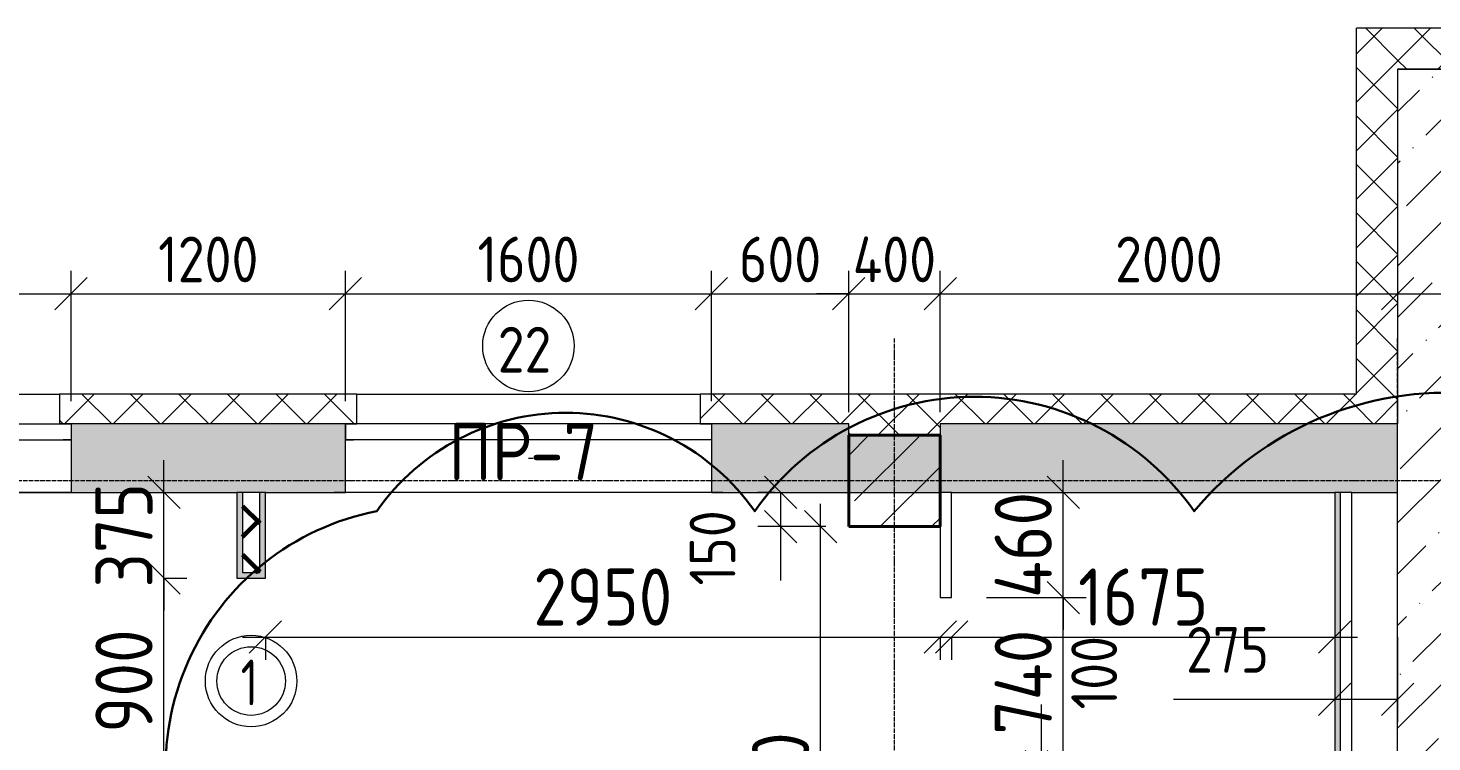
# Model space of a CAD drawing. Header units: millimetres. Extents: x -60946 to 138510, y -262288 to 24501.
# Drawn here: x 36022 to 42159, y -89685 to -86564 of the extents above; entities that cross this region are included whole.
import ezdxf

# ---------------------------------------------------------------- set-up
doc = ezdxf.new("R2010")
doc.units = ezdxf.units.MM
doc.linetypes.add('ADSK_Линия сетки', pattern=[25, 20, -2.5, 0, -2.5])
for name, color, linetype, lineweight in [('2)Тип-2', 3, 'Continuous', 60), ('_ Окна', 7, 'Continuous', 18), ('Марки', 7, 'Continuous', 20), ('Марки дверей', 7, 'Continuous', 20), ('Марки окон', 7, 'Continuous', 20), ('Несущие колонны', 7, 'Continuous', 18), ('Окна', 7, 'Continuous', 9), ('Оси', 7, 'Continuous', 9), ('Размеры', 7, 'Continuous', 9), ('Стены внутренние', 7, 'Continuous', 18), ('Стены наружные', 7, 'Continuous', 18), ('Стены штриховка', 7, 'Continuous', 9)]:
    doc.layers.add(name, color=color, linetype=linetype, lineweight=lineweight)
doc.layers.add('2)Тип-4', color=7, linetype='Continuous', lineweight=30, true_color=0x0080c0)
doc.styles.add('GOST Common_2', font='', dxfattribs={"width": 0.9, "height": 250})
doc.styles.add('GOST Common_3', font='', dxfattribs={"width": 0.9, "height": 200})
doc.styles.add('GOST Common_B', font='', dxfattribs={"width": 0.8, "height": 200})
doc.styles.get('GOST Common_2').set_extended_font_data('GOST Common')
doc.styles.get('GOST Common_3').set_extended_font_data('GOST Common')
doc.styles.get('GOST Common_B').set_extended_font_data('GOST Common', bold=True)
doc.dimstyles.new('ADSK_Основной_2_0', dxfattribs={"dimscale": 304.8, "dimtxt": 201.142999, "dimasz": 0.463911, "dimexe": 0.328084, "dimexo": 0.328084, "dimgap": 0.164042, "dimtad": 1, "dimdec": 3, "dimrnd": 0.001, "dimdsep": 46, "dimtxsty": 'GOST Common_3', "dimblk1": 'OBLIQUE', "dimblk2": 'OBLIQUE', "dimsah": 1, "dimcen": 0.09, "dimdle": 0.328084, "dimazin": 2, "dimtfac": 1, "dimtdec": 4, "dimtix": 1, "dimtmove": 0, "dimatfit": 3, "dimfxl": 1, "dimtvp": 1, "dimtolj": 1, "dimtzin": 0, "dimlwd": 20, "dimlwe": 20, "dimarcsym": 2})
doc.dimstyles.new('ADSK_Основной_2_0_1', dxfattribs={"dimscale": 304.8, "dimtxt": 201.142999, "dimasz": 0.463911, "dimexe": 0.328084, "dimexo": 0.328084, "dimgap": 0.164042, "dimtad": 1, "dimdec": 3, "dimrnd": 0.001, "dimdsep": 46, "dimtxsty": 'GOST Common_3', "dimblk1": 'OBLIQUE', "dimblk2": 'OBLIQUE', "dimsah": 1, "dimcen": 0.09, "dimdle": 0.328084, "dimazin": 2, "dimtfac": 1, "dimtdec": 4, "dimtix": 1, "dimtmove": 1, "dimatfit": 3, "dimfxl": 1, "dimtvp": 1, "dimtolj": 1, "dimtzin": 0, "dimlwd": 20, "dimlwe": 20, "dimarcsym": 2})
doc.dimstyles.new('ADSK_Основной_2_0_3', dxfattribs={"dimscale": 304.8, "dimtxt": 201.142999, "dimasz": 0.463911, "dimexe": 0.328084, "dimexo": 0.328084, "dimgap": 0.164042, "dimtad": 1, "dimdec": 3, "dimrnd": 0.001, "dimdsep": 46, "dimtxsty": 'GOST Common_2', "dimblk1": 'OBLIQUE', "dimblk2": 'OBLIQUE', "dimsah": 1, "dimcen": 0.09, "dimdle": 0.328084, "dimazin": 2, "dimtfac": 1, "dimtdec": 4, "dimtix": 1, "dimtmove": 0, "dimatfit": 3, "dimfxl": 1, "dimtvp": 1, "dimtolj": 1, "dimtzin": 0, "dimlwd": 20, "dimlwe": 20, "dimarcsym": 2})
pattern_1 = [(45, (9.36, -97949.04), (84.18955, 308.69595), [396.875, -79.375, 3.353, -76.022])]
pattern_2 = [(45, (9.36, -97949.04), (-106.066, 106.066), []), (135, (9.36, -97949.04), (-106.066, -106.066), [])]

# ---------------------------------------------------------------- blocks, each defined once
blk = doc.blocks.new('ADSK_КолоннаЖБ_Прямоугольная - 400x400 мм-1807143-Кладочный план 2-го этаж')
at = {"layer": 'Несущие колонны', "lineweight": 40}
for p, q in [((-200, 200), (200, 200)), ((-200, -200), (-200, 200)), ((200, 200), (200, -200)), ((200, -200), (-200, -200))]:
    blk.add_line(p, q, dxfattribs=at)
blk = doc.blocks.new('ОКНО L03 _2СТ_RS - ОК-5_1600х2000h-3556607-Кладочный план 2-го этаж')
at = {"layer": '_ Окна'}
for p, q in [((-838.1, -79), (761.9, -79)), ((-838.1, -149), (-838.1, -79)), ((-838.1, -79), (-803.1, -79)), ((-818.1, -79), (-38.1, -79)), ((-38.1, -79), (741.9, -79)), ((761.9, -79), (726.9, -79)), ((761.9, -149), (761.9, -79)), ((-838.1, -149), (761.9, -149)), ((-838.1, -149), (-833.1, -149)), ((-818.1, -149), (-38.1, -149)), ((-38.1, -149), (741.9, -149)), ((761.9, -149), (756.9, -149))]:
    blk.add_line(p, q, dxfattribs=at)
at = {"layer": 'Окна'}
blk.add_line((-888.1, 150), (811.9, 150), dxfattribs=at)
blk = doc.blocks.new('ОКНО L03 _2СТ_RS - ОК-5_1600х2000h-3556615-Кладочный план 2-го этаж')
at = {"layer": '_ Окна'}
for p, q in [((-838.1, 149), (761.9, 149)), ((-838.1, 149), (-838.1, 79)), ((-838.1, 149), (-833.1, 149)), ((-818.1, 149), (-38.1, 149)), ((-38.1, 149), (741.9, 149)), ((761.9, 149), (756.9, 149)), ((761.9, 149), (761.9, 79)), ((-838.1, 79), (761.9, 79)), ((-838.1, 79), (-803.1, 79)), ((-818.1, 79), (-38.1, 79)), ((-38.1, 79), (741.9, 79)), ((761.9, 79), (726.9, 79))]:
    blk.add_line(p, q, dxfattribs=at)
at = {"layer": 'Окна'}
blk.add_line((-888.1, -150), (811.9, -150), dxfattribs=at)
blk = doc.blocks.new('_Oblique')
at = {"color": 0, "linetype": 'ByBlock', "lineweight": -2}
blk.add_line((-0.5, -0.5), (0.5, 0.5), dxfattribs=at)
blk = doc.blocks.new('*D4585')
at = {"layer": 'Defpoints', "color": 0, "transparency": 16777216}
for p in [(36209.4, -87725.6), (34609.4, -88295.1), (36209.4, -88295.1)]:
    blk.add_point(p, dxfattribs=at)
at = {"layer": 'Размеры', "color": 0, "lineweight": 20, "transparency": 16777216}
for p, q in [((34609.4, -88195.1), (34609.4, -87625.6)), ((36209.4, -88195.1), (36209.4, -87625.6)), ((34509.4, -87725.6), (36309.4, -87725.6))]:
    blk.add_line(p, q, dxfattribs=at)
at = {"layer": 'Размеры', "color": 0, "lineweight": 20, "transparency": 16777216, "xscale": 141.4, "yscale": 141.4, "zscale": 141.4, "rotation": 180}
blk.add_blockref('_Oblique', (34609.4, -87725.6), dxfattribs=at)
at = {"layer": 'Размеры', "color": 0, "lineweight": 20, "transparency": 16777216, "xscale": 141.4, "yscale": 141.4, "zscale": 141.4}
blk.add_blockref('_Oblique', (36209.4, -87725.6), dxfattribs=at)
at = {"layer": 'Размеры', "color": 0, "lineweight": 9, "transparency": 16777216, "insert": (35409.4, -87575.6), "char_height": 200, "width": 560.473, "attachment_point": 5, "style": 'GOST Common_3'}
blk.add_mtext('\\A1;1600', dxfattribs=at)
blk = doc.blocks.new('*D4586')
at = {"layer": 'Defpoints', "color": 0, "transparency": 16777216}
for p in [(37409.4, -87725.6), (36209.4, -88295.1), (37409.4, -88295.1)]:
    blk.add_point(p, dxfattribs=at)
at = {"layer": 'Размеры', "color": 0, "lineweight": 20, "transparency": 16777216}
for p, q in [((36209.4, -88195.1), (36209.4, -87625.6)), ((37409.4, -88195.1), (37409.4, -87625.6)), ((36109.4, -87725.6), (37509.4, -87725.6))]:
    blk.add_line(p, q, dxfattribs=at)
at = {"layer": 'Размеры', "color": 0, "lineweight": 20, "transparency": 16777216, "xscale": 141.4, "yscale": 141.4, "zscale": 141.4, "rotation": 180}
blk.add_blockref('_Oblique', (36209.4, -87725.6), dxfattribs=at)
at = {"layer": 'Размеры', "color": 0, "lineweight": 20, "transparency": 16777216, "xscale": 141.4, "yscale": 141.4, "zscale": 141.4}
blk.add_blockref('_Oblique', (37409.4, -87725.6), dxfattribs=at)
at = {"layer": 'Размеры', "color": 0, "lineweight": 9, "transparency": 16777216, "insert": (36809.4, -87575.6), "char_height": 200, "width": 560.473, "attachment_point": 5, "style": 'GOST Common_3'}
blk.add_mtext('\\A1;1200', dxfattribs=at)
blk = doc.blocks.new('*D4587')
at = {"layer": 'Defpoints', "color": 0, "transparency": 16777216}
for p in [(39009.4, -87725.6), (37409.4, -88295.1), (39009.4, -88295.1)]:
    blk.add_point(p, dxfattribs=at)
at = {"layer": 'Размеры', "color": 0, "lineweight": 20, "transparency": 16777216}
for p, q in [((37409.4, -88195.1), (37409.4, -87625.6)), ((39009.4, -88195.1), (39009.4, -87625.6)), ((37309.4, -87725.6), (39109.4, -87725.6))]:
    blk.add_line(p, q, dxfattribs=at)
at = {"layer": 'Размеры', "color": 0, "lineweight": 20, "transparency": 16777216, "xscale": 141.4, "yscale": 141.4, "zscale": 141.4, "rotation": 180}
blk.add_blockref('_Oblique', (37409.4, -87725.6), dxfattribs=at)
at = {"layer": 'Размеры', "color": 0, "lineweight": 20, "transparency": 16777216, "xscale": 141.4, "yscale": 141.4, "zscale": 141.4}
blk.add_blockref('_Oblique', (39009.4, -87725.6), dxfattribs=at)
at = {"layer": 'Размеры', "color": 0, "lineweight": 9, "transparency": 16777216, "insert": (38209.4, -87575.6), "char_height": 200, "width": 560.473, "attachment_point": 5, "style": 'GOST Common_3'}
blk.add_mtext('\\A1;1600', dxfattribs=at)
blk = doc.blocks.new('*D4588')
at = {"layer": 'Defpoints', "color": 0, "transparency": 16777216}
for p in [(39609.4, -87725.6), (39009.4, -88295.1), (39609.4, -88344.1)]:
    blk.add_point(p, dxfattribs=at)
at = {"layer": 'Размеры', "color": 0, "lineweight": 20, "transparency": 16777216}
for p, q in [((39009.4, -88195.1), (39009.4, -87625.6)), ((39609.4, -88244.1), (39609.4, -87625.6)), ((38909.4, -87725.6), (39709.4, -87725.6))]:
    blk.add_line(p, q, dxfattribs=at)
at = {"layer": 'Размеры', "color": 0, "lineweight": 20, "transparency": 16777216, "xscale": 141.4, "yscale": 141.4, "zscale": 141.4, "rotation": 180}
blk.add_blockref('_Oblique', (39009.4, -87725.6), dxfattribs=at)
at = {"layer": 'Размеры', "color": 0, "lineweight": 20, "transparency": 16777216, "xscale": 141.4, "yscale": 141.4, "zscale": 141.4}
blk.add_blockref('_Oblique', (39609.4, -87725.6), dxfattribs=at)
at = {"layer": 'Размеры', "color": 0, "lineweight": 9, "transparency": 16777216, "insert": (39309.4, -87575.6), "char_height": 200, "width": 454.106, "attachment_point": 5, "style": 'GOST Common_3'}
blk.add_mtext('\\A1;600', dxfattribs=at)
blk = doc.blocks.new('*D4589')
at = {"layer": 'Defpoints', "color": 0, "transparency": 16777216}
for p in [(40009.4, -87725.6), (39609.4, -88344.1), (40009.4, -88344.1)]:
    blk.add_point(p, dxfattribs=at)
at = {"layer": 'Размеры', "color": 0, "lineweight": 20, "transparency": 16777216}
for p, q in [((39609.4, -88244.1), (39609.4, -87625.6)), ((40009.4, -88244.1), (40009.4, -87625.6)), ((39609.4, -87725.6), (39468, -87725.6)), ((39609.4, -87725.6), (40009.4, -87725.6)), ((40009.4, -87725.6), (40150.8, -87725.6))]:
    blk.add_line(p, q, dxfattribs=at)
at = {"layer": 'Размеры', "color": 0, "lineweight": 20, "transparency": 16777216, "xscale": 141.4, "yscale": 141.4, "zscale": 141.4}
blk.add_blockref('_Oblique', (39609.4, -87725.6), dxfattribs=at)
at = {"layer": 'Размеры', "color": 0, "lineweight": 20, "transparency": 16777216, "xscale": 141.4, "yscale": 141.4, "zscale": 141.4, "rotation": 180}
blk.add_blockref('_Oblique', (40009.4, -87725.6), dxfattribs=at)
at = {"layer": 'Размеры', "color": 0, "lineweight": 9, "transparency": 16777216, "insert": (39809.4, -87575.6), "char_height": 200, "width": 474.561, "attachment_point": 5, "style": 'GOST Common_3'}
blk.add_mtext('\\A1;400', dxfattribs=at)
blk = doc.blocks.new('*D4590')
at = {"layer": 'Defpoints', "color": 0, "transparency": 16777216}
for p in [(42009.4, -87625.6), (42009.4, -87725.6), (40009.4, -88344.1)]:
    blk.add_point(p, dxfattribs=at)
at = {"layer": 'Размеры', "color": 0, "lineweight": 20, "transparency": 16777216}
for p, q in [((40009.4, -88244.1), (40009.4, -87625.6)), ((39909.4, -87725.6), (42109.4, -87725.6)), ((42009.4, -87725.6), (42009.4, -87825.6))]:
    blk.add_line(p, q, dxfattribs=at)
at = {"layer": 'Размеры', "color": 0, "lineweight": 20, "transparency": 16777216, "xscale": 141.4, "yscale": 141.4, "zscale": 141.4, "rotation": 180}
blk.add_blockref('_Oblique', (40009.4, -87725.6), dxfattribs=at)
at = {"layer": 'Размеры', "color": 0, "lineweight": 20, "transparency": 16777216, "xscale": 141.4, "yscale": 141.4, "zscale": 141.4}
blk.add_blockref('_Oblique', (42009.4, -87725.6), dxfattribs=at)
at = {"layer": 'Размеры', "color": 0, "lineweight": 9, "transparency": 16777216, "insert": (41009.4, -87575.6), "char_height": 200, "width": 605.475, "attachment_point": 5, "style": 'GOST Common_3'}
blk.add_mtext('\\A1;2000', dxfattribs=at)
blk = doc.blocks.new('*D4591')
at = {"layer": 'Defpoints', "color": 0, "transparency": 16777216}
for p in [(42009.4, -87625.6), (45809.4, -87625.6), (45809.4, -87725.6)]:
    blk.add_point(p, dxfattribs=at)
at = {"layer": 'Размеры', "color": 0, "lineweight": 20, "transparency": 16777216}
for p, q in [((41909.4, -87725.6), (45909.4, -87725.6)), ((42009.4, -87725.6), (42009.4, -87825.6)), ((45809.4, -87725.6), (45809.4, -87825.6))]:
    blk.add_line(p, q, dxfattribs=at)
at = {"layer": 'Размеры', "color": 0, "lineweight": 20, "transparency": 16777216, "xscale": 141.4, "yscale": 141.4, "zscale": 141.4, "rotation": 180}
blk.add_blockref('_Oblique', (42009.4, -87725.6), dxfattribs=at)
at = {"layer": 'Размеры', "color": 0, "lineweight": 20, "transparency": 16777216, "xscale": 141.4, "yscale": 141.4, "zscale": 141.4}
blk.add_blockref('_Oblique', (45809.4, -87725.6), dxfattribs=at)
at = {"layer": 'Размеры', "color": 0, "lineweight": 9, "transparency": 16777216, "insert": (43909.4, -87575.6), "char_height": 200, "width": 605.475, "attachment_point": 5, "style": 'GOST Common_3'}
blk.add_mtext('\\A1;3800', dxfattribs=at)
blk = doc.blocks.new('*D4981')
at = {"layer": 'Defpoints', "color": 0, "transparency": 16777216}
for p in [(37059.4, -89126.7), (40009.4, -89126.7), (40009.4, -89226.7)]:
    blk.add_point(p, dxfattribs=at)
at = {"layer": 'Размеры', "color": 0, "lineweight": 20, "transparency": 16777216}
for p, q in [((36959.4, -89226.7), (40109.4, -89226.7)), ((37059.4, -89226.7), (37059.4, -89326.7)), ((40009.4, -89226.7), (40009.4, -89326.7))]:
    blk.add_line(p, q, dxfattribs=at)
at = {"layer": 'Размеры', "color": 0, "lineweight": 20, "transparency": 16777216, "xscale": 141.4, "yscale": 141.4, "zscale": 141.4, "rotation": 180}
blk.add_blockref('_Oblique', (37059.4, -89226.7), dxfattribs=at)
at = {"layer": 'Размеры', "color": 0, "lineweight": 20, "transparency": 16777216, "xscale": 141.4, "yscale": 141.4, "zscale": 141.4}
blk.add_blockref('_Oblique', (40009.4, -89226.7), dxfattribs=at)
at = {"layer": 'Размеры', "color": 0, "lineweight": 9, "transparency": 16777216, "insert": (38534.4, -89051.7), "char_height": 250, "width": 605.475, "attachment_point": 5, "style": 'GOST Common_2'}
blk.add_mtext('\\A1;2950', dxfattribs=at)
blk = doc.blocks.new('*D4982')
at = {"layer": 'Defpoints', "color": 0, "transparency": 16777216}
for p in [(40059.4, -89126.7), (41734.4, -89126.7), (41734.4, -89226.7)]:
    blk.add_point(p, dxfattribs=at)
at = {"layer": 'Размеры', "color": 0, "lineweight": 20, "transparency": 16777216}
for p, q in [((39959.4, -89226.7), (41834.4, -89226.7)), ((40059.4, -89226.7), (40059.4, -89326.7)), ((41734.4, -89226.7), (41734.4, -89326.7))]:
    blk.add_line(p, q, dxfattribs=at)
at = {"layer": 'Размеры', "color": 0, "lineweight": 20, "transparency": 16777216, "xscale": 141.4, "yscale": 141.4, "zscale": 141.4, "rotation": 180}
blk.add_blockref('_Oblique', (40059.4, -89226.7), dxfattribs=at)
at = {"layer": 'Размеры', "color": 0, "lineweight": 20, "transparency": 16777216, "xscale": 141.4, "yscale": 141.4, "zscale": 141.4}
blk.add_blockref('_Oblique', (41734.4, -89226.7), dxfattribs=at)
at = {"layer": 'Размеры', "color": 0, "lineweight": 9, "transparency": 16777216, "insert": (40896.9, -89051.7), "char_height": 250, "width": 560.473, "attachment_point": 5, "style": 'GOST Common_2'}
blk.add_mtext('\\A1;1675', dxfattribs=at)
blk = doc.blocks.new('*D4983')
at = {"layer": 'Defpoints', "color": 0, "transparency": 16777216}
for p in [(41734.4, -89126.7), (42009.4, -89126.7), (42009.4, -89499.4)]:
    blk.add_point(p, dxfattribs=at)
at = {"layer": 'Размеры', "color": 0, "lineweight": 20, "transparency": 16777216}
for p, q in [((41734.4, -89226.7), (41734.4, -89599.4)), ((42009.4, -89226.7), (42009.4, -89599.4)), ((41734.4, -89499.4), (41030.1, -89499.4)), ((42009.4, -89499.4), (41634.4, -89499.4))]:
    blk.add_line(p, q, dxfattribs=at)
at = {"layer": 'Размеры', "color": 0, "lineweight": 20, "transparency": 16777216, "xscale": 141.4, "yscale": 141.4, "zscale": 141.4, "rotation": 180}
blk.add_blockref('_Oblique', (41734.4, -89499.4), dxfattribs=at)
at = {"layer": 'Размеры', "color": 0, "lineweight": 20, "transparency": 16777216, "xscale": 141.4, "yscale": 141.4, "zscale": 141.4}
blk.add_blockref('_Oblique', (42009.4, -89499.4), dxfattribs=at)
at = {"layer": 'Размеры', "color": 0, "lineweight": 9, "transparency": 16777216, "insert": (41084.5, -89182.7), "char_height": 200, "width": 454.106, "attachment_point": 1, "line_spacing_factor": 1.022761, "style": 'GOST Common_3'}
blk.add_mtext('\\A1;275', dxfattribs=at)
blk = doc.blocks.new('*D4984')
at = {"layer": 'Defpoints', "color": 0, "transparency": 16777216}
for p in [(39486.8, -88744.1), (39609.4, -88744.1), (39386.8, -91144.1)]:
    blk.add_point(p, dxfattribs=at)
at = {"layer": 'Размеры', "color": 0, "lineweight": 20, "transparency": 16777216}
for p, q in [((39486.8, -91244.1), (39486.8, -88644.1)), ((39509.4, -88744.1), (39386.8, -88744.1)), ((39486.8, -91144.1), (39586.8, -91144.1))]:
    blk.add_line(p, q, dxfattribs=at)
at = {"layer": 'Размеры', "color": 0, "lineweight": 20, "transparency": 16777216, "xscale": 141.4, "yscale": 141.4, "zscale": 141.4}
for p, rotation in [((39486.8, -88744.1), 90), ((39486.8, -91144.1), 270)]:
    blk.add_blockref('_Oblique', p, dxfattribs=dict(at, rotation=rotation))
at = {"layer": 'Размеры', "color": 0, "lineweight": 9, "transparency": 16777216, "insert": (39311.8, -89944.1), "char_height": 250, "width": 625.93, "attachment_point": 5, "rotation": 90, "style": 'GOST Common_2'}
blk.add_mtext('\\A1;2400', dxfattribs=at)
blk = doc.blocks.new('*D4985')
at = {"layer": 'Defpoints', "color": 0, "transparency": 16777216}
for p in [(39311.8, -88594.1), (39386.8, -88594.1), (39609.4, -88744.1)]:
    blk.add_point(p, dxfattribs=at)
at = {"layer": 'Размеры', "color": 0, "lineweight": 20, "transparency": 16777216}
for p, q in [((39286.8, -88594.1), (39211.8, -88594.1)), ((39311.8, -88594.1), (39311.8, -88844.1)), ((39509.4, -88744.1), (39211.8, -88744.1)), ((39311.8, -88744.1), (39311.8, -88979.9))]:
    blk.add_line(p, q, dxfattribs=at)
at = {"layer": 'Размеры', "color": 0, "lineweight": 20, "transparency": 16777216, "xscale": 141.4, "yscale": 141.4, "zscale": 141.4}
for p, rotation in [((39311.8, -88594.1), 90), ((39311.8, -88744.1), 270)]:
    blk.add_blockref('_Oblique', p, dxfattribs=dict(at, rotation=rotation))
at = {"layer": 'Размеры', "color": 0, "lineweight": 9, "transparency": 16777216, "insert": (38914.1, -89001.1), "char_height": 200, "width": 409.104, "attachment_point": 1, "rotation": 90, "line_spacing_factor": 1.022761, "style": 'GOST Common_3'}
blk.add_mtext('\\A1;150', dxfattribs=at)
blk = doc.blocks.new('*D5007')
at = {"layer": 'Defpoints', "color": 0, "transparency": 16777216}
for p in [(36515.9, -88969.1), (36615.9, -88969.1), (36515.9, -89869.1)]:
    blk.add_point(p, dxfattribs=at)
at = {"layer": 'Размеры', "color": 0, "lineweight": 20, "transparency": 16777216}
for p, q in [((36615.9, -89969.1), (36615.9, -88869.1)), ((36615.9, -88969.1), (36715.9, -88969.1)), ((36615.9, -89869.1), (36715.9, -89869.1))]:
    blk.add_line(p, q, dxfattribs=at)
at = {"layer": 'Размеры', "color": 0, "lineweight": 20, "transparency": 16777216, "xscale": 141.4, "yscale": 141.4, "zscale": 141.4}
for p, rotation in [((36615.9, -88969.1), 90), ((36615.9, -89869.1), 270)]:
    blk.add_blockref('_Oblique', p, dxfattribs=dict(at, rotation=rotation))
at = {"layer": 'Размеры', "color": 0, "lineweight": 9, "transparency": 16777216, "insert": (36440.9, -89419.1), "char_height": 250, "width": 454.106, "attachment_point": 5, "rotation": 90, "style": 'GOST Common_2'}
blk.add_mtext('\\A1;900', dxfattribs=at)
blk = doc.blocks.new('*D5008')
at = {"layer": 'Defpoints', "color": 0, "transparency": 16777216}
for p in [(36515.9, -88594.1), (36615.9, -88594.1), (36515.9, -88969.1)]:
    blk.add_point(p, dxfattribs=at)
at = {"layer": 'Размеры', "color": 0, "lineweight": 20, "transparency": 16777216}
for p, q in [((36615.9, -88594.1), (36615.9, -88452.7)), ((36615.9, -88594.1), (36715.9, -88594.1)), ((36615.9, -88969.1), (36615.9, -88594.1)), ((36615.9, -88969.1), (36715.9, -88969.1)), ((36615.9, -88969.1), (36615.9, -89110.5))]:
    blk.add_line(p, q, dxfattribs=at)
at = {"layer": 'Размеры', "color": 0, "lineweight": 20, "transparency": 16777216, "xscale": 141.4, "yscale": 141.4, "zscale": 141.4}
for p, rotation in [((36615.9, -88594.1), 270), ((36615.9, -88969.1), 90)]:
    blk.add_blockref('_Oblique', p, dxfattribs=dict(at, rotation=rotation))
at = {"layer": 'Размеры', "color": 0, "lineweight": 9, "transparency": 16777216, "insert": (36440.9, -88781.6), "char_height": 250, "width": 454.106, "attachment_point": 5, "rotation": 90, "style": 'GOST Common_2'}
blk.add_mtext('\\A1;375', dxfattribs=at)
blk = doc.blocks.new('*D5012')
at = {"layer": 'Defpoints', "color": 0, "transparency": 16777216}
for p in [(40111.4, -89794.1), (40451.8, -89794.1), (40447.7, -89894.1)]:
    blk.add_point(p, dxfattribs=at)
at = {"layer": 'Размеры', "color": 0, "lineweight": 20, "transparency": 16777216}
for p, q in [((40451.8, -89794.1), (40451.8, -89522.2)), ((40211.4, -89794.1), (40551.8, -89794.1)), ((40451.8, -89994.1), (40451.8, -89794.1)), ((40547.7, -89894.1), (40551.8, -89894.1))]:
    blk.add_line(p, q, dxfattribs=at)
at = {"layer": 'Размеры', "color": 0, "lineweight": 20, "transparency": 16777216, "xscale": 141.4, "yscale": 141.4, "zscale": 141.4}
for p, rotation in [((40451.8, -89794.1), 90), ((40451.8, -89894.1), 270)]:
    blk.add_blockref('_Oblique', p, dxfattribs=dict(at, rotation=rotation))
at = {"layer": 'Размеры', "color": 0, "lineweight": 9, "transparency": 16777216, "insert": (40582.8, -89543.4), "char_height": 200, "width": 409.104, "attachment_point": 1, "rotation": 90, "line_spacing_factor": 1.022761, "style": 'GOST Common_3'}
blk.add_mtext('\\A1;100', dxfattribs=at)
blk = doc.blocks.new('*D5013')
at = {"layer": 'Defpoints', "color": 0, "transparency": 16777216}
for p in [(40111.4, -89054.1), (40547.7, -89054.1), (40111.4, -89794.1)]:
    blk.add_point(p, dxfattribs=at)
at = {"layer": 'Размеры', "color": 0, "lineweight": 20, "transparency": 16777216}
for p, q in [((40547.7, -89894.1), (40547.7, -88954.1)), ((40211.4, -89054.1), (40647.7, -89054.1)), ((40211.4, -89794.1), (40647.7, -89794.1))]:
    blk.add_line(p, q, dxfattribs=at)
at = {"layer": 'Размеры', "color": 0, "lineweight": 20, "transparency": 16777216, "xscale": 141.4, "yscale": 141.4, "zscale": 141.4}
for p, rotation in [((40547.7, -89054.1), 90), ((40547.7, -89794.1), 270)]:
    blk.add_blockref('_Oblique', p, dxfattribs=dict(at, rotation=rotation))
at = {"layer": 'Размеры', "color": 0, "lineweight": 9, "transparency": 16777216, "insert": (40372.7, -89424.1), "char_height": 250, "width": 474.561, "attachment_point": 5, "rotation": 90, "style": 'GOST Common_2'}
blk.add_mtext('\\A1;740', dxfattribs=at)
blk = doc.blocks.new('*D5014')
at = {"layer": 'Defpoints', "color": 0, "transparency": 16777216}
for p in [(40447.7, -88594.1), (40547.7, -88594.1), (40111.4, -89054.1)]:
    blk.add_point(p, dxfattribs=at)
at = {"layer": 'Размеры', "color": 0, "lineweight": 20, "transparency": 16777216}
for p, q in [((40547.7, -88594.1), (40547.7, -88452.7)), ((40547.7, -88594.1), (40647.7, -88594.1)), ((40547.7, -89054.1), (40547.7, -88594.1)), ((40211.4, -89054.1), (40647.7, -89054.1)), ((40547.7, -89054.1), (40547.7, -89195.5))]:
    blk.add_line(p, q, dxfattribs=at)
at = {"layer": 'Размеры', "color": 0, "lineweight": 20, "transparency": 16777216, "xscale": 141.4, "yscale": 141.4, "zscale": 141.4}
for p, rotation in [((40547.7, -88594.1), 270), ((40547.7, -89054.1), 90)]:
    blk.add_blockref('_Oblique', p, dxfattribs=dict(at, rotation=rotation))
at = {"layer": 'Размеры', "color": 0, "lineweight": 9, "transparency": 16777216, "insert": (40372.7, -88824.1), "char_height": 250, "width": 474.561, "attachment_point": 5, "rotation": 90, "style": 'GOST Common_2'}
blk.add_mtext('\\A1;460', dxfattribs=at)
blk = doc.blocks.new('М_двери1 - Марка экземпляра 2-3719212-Кладочный план 2-го этаж')
at = {"layer": 'Марки дверей'}
for radius in [2, 1.5]:
    blk.add_circle((0, 0), radius, dxfattribs=at)
blk = doc.blocks.new('М_окна1 - Маркировка типоразмера-1510237-Кладочный план 2-го этаж')
at = {"layer": 'Марки окон'}
blk.add_circle((0, 0), 2, dxfattribs=at)
blk = doc.blocks.new('ADSK_Марка_Отверстие - Экземпляр_Только Марка-157312-Кладочный план 2-го этаж')
at = {"layer": 'Марки'}
blk.add_line((0, 0), (0.2, 0), dxfattribs=at)

msp = doc.modelspace()

# ---------------------------------------------------------------- hatches: boundary and pattern name
at = {"layer": '2)Тип-2'}
h = msp.add_hatch(color=256, dxfattribs=at)
h.paths.add_polyline_path([(36934.3615, -95344.0666), (37034.3615, -95344.0666), (37034.3615, -95319.0666), (36959.3615, -95319.0666), (36959.3615, -95119.0666), (36934.3615, -95119.0666)])
h.paths.add_polyline_path([(36959.3615, -93869.0666), (36959.3615, -92719.0666), (36934.3615, -92719.0666), (36934.3615, -93869.0666)])
h.paths.add_polyline_path([(36959.3615, -91769.0666), (36959.3615, -89894.0666), (36934.3615, -89894.0666), (36934.3615, -91769.0666)])
h.paths.add_polyline_path([(36959.3615, -88944.0666), (36959.3615, -88594.0666), (36934.3615, -88594.0666), (36934.3615, -88944.0666)])
h = msp.add_hatch(color=256, dxfattribs=at)
h.paths.add_polyline_path([(37034.3615, -95344.0666), (37059.3615, -95344.0666), (37059.3615, -95319.0666), (37034.3615, -95319.0666)])
h.paths.add_polyline_path([(37059.3615, -95244.0666), (37059.3615, -95094.0666), (36934.3615, -95094.0666), (36934.3615, -95119.0666), (37034.3615, -95119.0666), (37034.3615, -95244.0666)])
h.paths.add_polyline_path([(37059.3615, -93894.0666), (37059.3615, -92994.0666), (37034.3615, -92994.0666), (37034.3615, -93869.0666), (36934.3615, -93869.0666), (36934.3615, -93894.0666)])
h.paths.add_polyline_path([(37034.3615, -92944.0666), (37059.3615, -92944.0666), (37059.3615, -92819.0666), (37034.3615, -92819.0666), (37034.3615, -92883.136)])
h.paths.add_polyline_path([(37059.3615, -92744.0666), (37059.3615, -92694.0666), (36934.3615, -92694.0666), (36934.3615, -92719.0666), (37034.3615, -92719.0666), (37034.3615, -92744.0666)])
h.paths.add_polyline_path([(37059.3615, -91794.0666), (37059.3615, -91244.0666), (37034.3615, -91244.0666), (37034.3615, -91769.0666), (36934.3615, -91769.0666), (36934.3615, -91794.0666)])
h.paths.add_polyline_path([(37034.3615, -91169.0666), (37059.3615, -91169.0666), (37059.3615, -89869.0666), (36934.3615, -89869.0666), (36934.3615, -89894.0666), (37034.3615, -89894.0666), (37034.3615, -90009.0608)])
h.paths.add_polyline_path([(36934.3615, -88969.0666), (37059.3615, -88969.0666), (37059.3615, -88594.0666), (37034.3615, -88594.0666), (37034.3615, -88944.0666), (36934.3615, -88944.0666)])
h = msp.add_hatch(dxfattribs=at)
h.set_pattern_fill('FP_4', color=256, style=0, pattern_type=2)
h.set_pattern_definition(pattern_2)
h.paths.add_polyline_path([(37034.3615, -95319.0666), (37034.3615, -95119.0666), (36959.3615, -95119.0666), (36959.3615, -95319.0666)])
h.paths.add_polyline_path([(36959.3615, -93869.0666), (37034.3615, -93869.0666), (37034.3615, -92719.0666), (36959.3615, -92719.0666), (36959.3615, -92883.136)])
h.paths.add_polyline_path([(37034.3615, -91769.0666), (37034.3615, -89894.0666), (36959.3615, -89894.0666), (36959.3615, -91769.0666)])
h.paths.add_polyline_path([(37034.3615, -88944.0666), (37034.3615, -88594.0666), (36959.3615, -88594.0666), (36959.3615, -88944.0666)])
at = {"layer": '2)Тип-4', "true_color": 0x0080c0, "transparency": 33554687}
h = msp.add_hatch(color=142, dxfattribs=at)
h.paths.add_polyline_path([(41759.3615, -91144.0666), (41759.3615, -89944.0666), (41734.3615, -89944.0666), (41734.3615, -91144.0666)])
h.paths.add_polyline_path([(41734.3615, -89894.0666), (41759.3615, -89894.0666), (41759.3615, -88594.0666), (41734.3615, -88594.0666)])
at = {"layer": 'Несущие колонны', "lineweight": 9}
h = msp.add_hatch(dxfattribs=at)
h.set_pattern_fill('FP_1', color=256, style=0, pattern_type=2)
h.set_pattern_definition([(45, (9.36, -97949.04), (-224.5064, 224.5064), []), (45, (233.87, -97949.04), (-224.5064, 224.5064), [396.875, -79.375, 3.353, -76.022])])
h.paths.add_polyline_path([(39609.3615, -88744.0666), (40009.3615, -88744.0666), (40009.3615, -88344.0666), (39609.3615, -88344.0666), (39609.3615, -88572.0232)])
at = {"layer": 'Стены внутренние', "lineweight": 9}
h = msp.add_hatch(dxfattribs=at)
h.set_pattern_fill('FP_2', color=256, style=0, pattern_type=2)
h.set_pattern_definition(pattern_1)
h.paths.add_polyline_path([(41848.5876, -88594.0666), (42009.3615, -88594.0666), (42009.3615, -88294.0666), (40009.3615, -88294.0666), (40009.3615, -88344.0666), (39609.3615, -88344.0666), (39609.3615, -88294.0666), (39009.3615, -88295.0666), (39009.3615, -88594.0666), (41809.3615, -88594.0666)])
h.paths.add_polyline_path([(21509.3615, -88594.0666), (22609.3615, -88594.0666), (22609.3615, -88295.0666), (21009.3615, -88295.0666), (21009.3615, -88594.0666), (21484.3615, -88594.0666)])
h.paths.add_polyline_path([(30266.1372, -88594.0666), (31409.3615, -88594.0666), (31409.3615, -88295.0666), (30209.3615, -88295.0666), (30209.3615, -88594.0666)])
h.paths.add_polyline_path([(33161.7498, -88594.0666), (34609.3615, -88594.0666), (34609.3615, -88295.0666), (33009.3615, -88295.0666), (33009.3615, -88594.0666)])
h.paths.add_polyline_path([(37059.3615, -88594.0666), (37409.3615, -88594.0666), (37409.3615, -88295.0666), (36209.3615, -88295.0666), (36209.3615, -88594.0666), (37034.3615, -88594.0666)])
h.paths.add_polyline_path([(27609.3615, -88594.0666), (27609.3615, -88294.0666), (27009.3615, -88295.0666), (27009.3615, -88594.0666), (27370.5247, -88594.0666)])
h.paths.add_polyline_path([(28009.3615, -88594.0666), (28609.3615, -88594.0666), (28609.3615, -88295.0666), (27994.7859, -88294.0666), (27994.7859, -88344.0666), (28009.3615, -88344.0666)])
h.paths.add_polyline_path([(24659.3615, -88594.0666), (25409.3615, -88594.0666), (25409.3615, -88295.0666), (24209.3615, -88295.0666), (24209.3615, -88594.0666), (24474.9121, -88594.0666)])
h.paths.add_polyline_path([(12892.4618, -88594.0666), (14609.3615, -88594.0666), (14609.3615, -88344.0666), (15009.3615, -88344.0666), (15009.3615, -88594.0666), (15609.3615, -88594.0666), (15609.3615, -88344.0666), (16009.3615, -88344.0666), (16009.3615, -88594.0666), (16609.3615, -88594.0666), (16609.3615, -88295.0666), (12609.3615, -88294.0666), (12609.3615, -88594.0666)])
h.paths.add_polyline_path([(19409.3615, -88594.0666), (19409.3615, -88295.0666), (18209.3615, -88295.0666), (18209.3615, -88594.0666), (18684.3615, -88594.0666)])
at = {"layer": 'Стены наружные', "lineweight": 9}
h = msp.add_hatch(dxfattribs=at)
h.set_pattern_fill('FP_4', color=256, style=0, pattern_type=2)
h.set_pattern_definition(pattern_2)
h.paths.add_polyline_path([(41829.3615, -88294.0666), (42009.3615, -88294.0666), (42009.3615, -86564.0666), (41829.3615, -86564.0666), (41829.3615, -88164.0666)])
h = msp.add_hatch(dxfattribs=at)
h.set_pattern_fill('FP_4', color=256, style=0, pattern_type=2)
h.set_pattern_definition(pattern_2)
h.paths.add_polyline_path([(42209.3615, -86744.0666), (42420.3169, -86744.0666), (42420.3169, -86564.0666), (42009.3615, -86564.0666), (42009.3615, -86744.0666)])
h.paths.add_polyline_path([(45609.3615, -86744.0666), (45989.3615, -86744.0666), (45989.3615, -86564.0666), (45420.3169, -86564.0666), (45420.3169, -86744.0666)])
h = msp.add_hatch(dxfattribs=at)
h.set_pattern_fill('FP_2', color=256, style=0, pattern_type=2)
h.set_pattern_definition(pattern_1)
h.paths.add_polyline_path([(42009.3615, -95344.0666), (42209.3615, -95344.0666), (42209.3615, -86744.0666), (42009.3615, -86744.0666), (42009.3615, -95319.0666)])
h = msp.add_hatch(dxfattribs=at)
h.set_pattern_fill('FP_4', color=256, style=0, pattern_type=2)
h.set_pattern_definition(pattern_2)
h.paths.add_polyline_path([(41829.3615, -88294.0666), (41829.3615, -88164.0666), (40009.3615, -88164.0666), (40009.3615, -88294.0666), (40400.7813, -88294.0666)])
h.paths.add_polyline_path([(31459.3615, -88294.0666), (31459.3615, -88164.0666), (30159.3615, -88164.0666), (30159.3615, -88294.0666), (30266.1372, -88294.0666)])
h.paths.add_polyline_path([(37459.3615, -88294.0666), (37459.3615, -88164.0666), (36159.3615, -88164.0666), (36159.3615, -88294.0666)])
h.paths.add_polyline_path([(34659.3615, -88294.0666), (34659.3615, -88164.0666), (32959.3615, -88164.0666), (32959.3615, -88294.0666), (33161.7498, -88294.0666)])
h.paths.add_polyline_path([(39609.3615, -88294.0666), (39609.3615, -88164.0666), (38959.3615, -88164.0666), (38959.3615, -88294.0666)])
h.paths.add_polyline_path([(27609.3615, -88294.0666), (27609.3615, -88164.0666), (26959.3615, -88164.0666), (26959.3615, -88294.0666), (27370.5247, -88294.0666)])
h.paths.add_polyline_path([(24159.3615, -88294.0666), (25459.3615, -88294.0666), (25459.3615, -88164.0666), (24159.3615, -88164.0666)])
h.paths.add_polyline_path([(21579.2995, -88294.0666), (22659.3615, -88294.0666), (22659.3615, -88164.0666), (20959.3615, -88164.0666), (20959.3615, -88294.0666)])
h.paths.add_polyline_path([(27994.7859, -88294.0666), (28659.3615, -88294.0666), (28659.3615, -88164.0666), (27994.7859, -88164.0666)])
h.paths.add_polyline_path([(19459.3615, -88294.0666), (19459.3615, -88164.0666), (18159.3615, -88164.0666), (18159.3615, -88294.0666), (18683.6869, -88294.0666)])
h.paths.add_polyline_path([(15788.0744, -88294.0666), (16659.3615, -88294.0666), (16659.3615, -88164.0666), (12789.3615, -88164.0666), (12789.3615, -88294.0666), (12892.4618, -88294.0666)])
h = msp.add_hatch(dxfattribs=at)
h.set_pattern_fill('FP_4', color=256, style=0, pattern_type=2)
h.set_pattern_definition(pattern_2)
h.paths.add_polyline_path([(40009.3615, -88344.0666), (40009.3615, -88164.0666), (39609.3615, -88164.0666), (39609.3615, -88344.0666)])

# ---------------------------------------------------------------- linework, layer by layer
at = {"layer": '2)Тип-4', "color": 5}
msp.add_lwpolyline([(36721.5652, -95913.0446, -0.52056705), (36746.9838, -93740.5697, -0.52056705), (36769.4131, -91823.5803, -0.52056705), (36786.243, -90385.1659, -0.52056705), (37546.1562, -88676.3878, -0.52056705), (39198.5468, -88676.3878, -0.52056705), (41119.8464, -88676.3878, -0.52056705), (43462.9436, -88869.9878, -0.52056705), (43434.7444, -91280.1159, -0.52056705), (43411.3125, -93282.7912, -0.52056705), (43374.3872, -95913.0446, -0.52056705), (40778.601, -95913.0446, -0.52056705), (39180.8695, -95913.0446, -0.52056705)], format="xyb", close=True, dxfattribs=at)
at = {"layer": 'Несущие колонны', "lineweight": 9}
for p, q in [((40009.3615, -88344.0666), (39609.3615, -88344.0666)), ((39609.3615, -88344.0666), (39609.3615, -88744.0666)), ((40009.3615, -88744.0666), (40009.3615, -88344.0666)), ((39609.3615, -88744.0666), (40009.3615, -88744.0666))]:
    msp.add_line(p, q, dxfattribs=at)
at = {"layer": 'Оси', "linetype": 'ADSK_Линия сетки', "lineweight": 5}
for p, q in [((39809.3615, -108922.9178), (39809.3615, -87921.5904)), ((42009.3615, -108922.9178), (42009.3615, -87921.5904)), ((62525.08, -88544.0666), (-25230.7352, -88544.0666))]:
    msp.add_line(p, q, dxfattribs=at)
at = {"layer": 'Стены внутренние', "lineweight": 5}
for p, q in [((36159.3615, -88294.0666), (36159.3615, -88295.0666)), ((36159.3615, -88295.0666), (36209.3615, -88295.0666)), ((36209.3615, -88295.0666), (36209.3615, -88594.0666)), ((37409.3615, -88594.0666), (37409.3615, -88295.0666)), ((37409.3615, -88295.0666), (37459.3615, -88295.0666)), ((37459.3615, -88295.0666), (37459.3615, -88294.0666)), ((38959.3615, -88294.0666), (38959.3615, -88295.0666)), ((38959.3615, -88295.0666), (39009.3615, -88295.0666)), ((39009.3615, -88295.0666), (39009.3615, -88594.0666)), ((36209.3615, -88594.0666), (34609.3615, -88594.0666)), ((36209.3615, -88594.0666), (36934.3615, -88594.0666)), ((36934.3615, -88594.0666), (36934.3615, -88969.0666)), ((37059.3615, -88594.0666), (37409.3615, -88594.0666)), ((37059.3615, -88969.0666), (37059.3615, -88594.0666)), ((39009.3615, -88594.0666), (37409.3615, -88594.0666)), ((39009.3615, -88594.0666), (40009.3615, -88594.0666)), ((40009.3615, -88594.0666), (40009.3615, -89054.0666)), ((40059.3615, -88594.0666), (41734.3615, -88594.0666)), ((40059.3615, -89054.0666), (40059.3615, -88594.0666)), ((41734.3615, -88594.0666), (41734.3615, -89894.0666)), ((41809.3615, -88594.0666), (42009.3615, -88594.0666)), ((41809.3615, -91144.0666), (41809.3615, -88594.0666)), ((36934.3615, -88969.0666), (37059.3615, -88969.0666)), ((40009.3615, -89054.0666), (40059.3615, -89054.0666))]:
    msp.add_line(p, q, dxfattribs=at)
at = {"layer": 'Стены наружные', "lineweight": 9}
for p, q in [((41829.3615, -88164.0666), (41829.3615, -86564.0666)), ((43109.3615, -86564.0666), (41829.3615, -86564.0666)), ((42209.3615, -86744.0666), (42009.3615, -86744.0666)), ((42009.3615, -86744.0666), (42009.3615, -88294.0666)), ((42009.3615, -86744.0666), (42209.3615, -86744.0666)), ((34659.3615, -88164.0666), (36159.3615, -88164.0666)), ((37459.3615, -88164.0666), (36159.3615, -88164.0666)), ((36159.3615, -88164.0666), (36159.3615, -88294.0666)), ((37459.3615, -88294.0666), (37459.3615, -88164.0666)), ((37459.3615, -88164.0666), (38959.3615, -88164.0666)), ((38959.3615, -88164.0666), (38959.3615, -88294.0666)), ((41829.3615, -88164.0666), (38959.3615, -88164.0666)), ((42009.3615, -88294.0666), (41829.3615, -88294.0666)), ((42009.3615, -91144.0666), (42009.3615, -88594.0666))]:
    msp.add_line(p, q, dxfattribs=at)
at = {"layer": 'Стены штриховка', "lineweight": 9}
for p, q in [((37459.3615, -88294.0666), (36159.3615, -88294.0666)), ((39609.3615, -88294.0666), (38959.3615, -88294.0666)), ((39609.3615, -88344.0666), (39609.3615, -88294.0666)), ((41829.3615, -88294.0666), (40009.3615, -88294.0666)), ((40009.3615, -88294.0666), (40009.3615, -88344.0666)), ((42009.3615, -88594.0666), (42009.3615, -88294.0666)), ((40009.3615, -88344.0666), (39609.3615, -88344.0666)), ((37059.3615, -88594.0666), (36934.3615, -88594.0666)), ((36959.3615, -88594.0666), (36959.3615, -88944.0666)), ((37034.3615, -88944.0666), (37034.3615, -88594.0666)), ((40059.3615, -88594.0666), (40009.3615, -88594.0666)), ((41809.3615, -88594.0666), (41734.3615, -88594.0666)), ((41759.3615, -91144.0666), (41759.3615, -88594.0666)), ((36959.3615, -88944.0666), (37034.3615, -88944.0666))]:
    msp.add_line(p, q, dxfattribs=at)

# ---------------------------------------------------------------- block references
at = {"layer": 'Марки', "xscale": 99.99999999999993, "yscale": 99.99999999999993, "zscale": 99.99999999999993}
msp.add_blockref('ADSK_Марка_Отверстие - Экземпляр_Только Марка-157312-Кладочный план 2-го этаж', (38209.3615, -88444.0666), dxfattribs=at)
at = {"layer": 'Марки дверей', "xscale": 99.99999999999993, "yscale": 99.99999999999993, "zscale": 99.99999999999993}
msp.add_blockref('М_двери1 - Марка экземпляра 2-3719212-Кладочный план 2-го этаж', (36996.8615, -89419.0666), dxfattribs=at)
at = {"layer": 'Марки окон', "xscale": 99.99999999999993, "yscale": 99.99999999999993, "zscale": 99.99999999999993}
msp.add_blockref('М_окна1 - Маркировка типоразмера-1510237-Кладочный план 2-го этаж', (38209.3615, -87954.0666), dxfattribs=at)
at = {"layer": 'Несущие колонны', "lineweight": 40, "rotation": 89.9999999999999}
msp.add_blockref('ADSK_КолоннаЖБ_Прямоугольная - 400x400 мм-1807143-Кладочный план 2-го этаж', (39809.3615, -88544.0666), dxfattribs=at)
at = {"layer": 'Окна'}
msp.add_blockref('ОКНО L03 _2СТ_RS - ОК-5_1600х2000h-3556615-Кладочный план 2-го этаж', (35447.4615, -88444.0666), dxfattribs=at)
at = {"layer": 'Окна', "rotation": 180}
msp.add_blockref('ОКНО L03 _2СТ_RS - ОК-5_1600х2000h-3556607-Кладочный план 2-го этаж', (38171.2615, -88444.0666), dxfattribs=at)

# ---------------------------------------------------------------- texts
at = {"layer": 'Марки', "lineweight": 9, "char_height": 250, "attachment_point": 1, "style": 'GOST Common_2'}
for s, insert, width in [('ПР', (37859.4307, -88291.0854), 432.91125), ('-7', (38216.6182, -88291.0854), 389.620125)]:
    msp.add_mtext(s, dxfattribs=dict(at, insert=insert, width=width))
at = {"layer": 'Марки дверей', "lineweight": 5, "insert": (36951.2041, -89325.4076), "char_height": 200, "width": 102.616, "attachment_point": 1, "style": 'GOST Common_B'}
msp.add_mtext('\\fGOST Common|b1|i0|c204|p34|;\\W.8;1', dxfattribs=at)
at = {"layer": 'Марки окон', "lineweight": 5, "insert": (38074.8041, -87870.2812), "char_height": 200, "width": 317.46825, "attachment_point": 1, "style": 'GOST Common_3'}
msp.add_mtext('22', dxfattribs=at)

# ---------------------------------------------------------------- dimensions: what is measured, and where the dimension line sits
at = {"layer": 'Размеры', "lineweight": 9}
for base, p1, p2, dimstyle, override, picture, middle in [((36209.3615, -87725.5648), (34609.3615, -88295.0666), (36209.3615, -88295.0666), 'ADSK_Основной_2_0_1', {"dimpost": '<>', "dimfxl": 1600}, '*D4585', (35409.3615, -87575.5648)), ((37409.3615, -87725.5648), (36209.3615, -88295.0666), (37409.3615, -88295.0666), 'ADSK_Основной_2_0_1', {"dimpost": '<>', "dimfxl": 1200}, '*D4586', (36809.3615, -87575.5648)), ((39009.3615, -87725.5648), (37409.3615, -88295.0666), (39009.3615, -88295.0666), 'ADSK_Основной_2_0_1', {"dimpost": '<>', "dimfxl": 1600}, '*D4587', (38209.3615, -87575.5648)), ((39609.3615, -87725.5648), (39009.3615, -88295.0666), (39609.3615, -88344.0666), 'ADSK_Основной_2_0_1', {"dimpost": '<>', "dimfxl": 601.997508}, '*D4588', (39309.3615, -87575.5648)), ((40009.3615, -87725.5648), (39609.3615, -88344.0666), (40009.3615, -88344.0666), 'ADSK_Основной_2_0_1', {"dimpost": '<>', "dimfxl": 400}, '*D4589', (39809.3615, -87575.5648)), ((42009.3615, -87725.5648), (40009.3615, -88344.0666), (42009.3615, -87625.5799), 'ADSK_Основной_2_0_1', {"dimpost": '<>', "dimfxl": 2125.140708}, '*D4590', (41009.3615, -87575.5648)), ((45809.3615, -87725.5648), (42009.3615, -87625.5799), (45809.3615, -87625.5799), 'ADSK_Основной_2_0_1', {"dimpost": '<>', "dimfxl": 3800}, '*D4591', (43909.3615, -87575.5648)), ((40009.3615, -89226.6805), (37059.3615, -89126.6956), (40009.3615, -89126.6956), 'ADSK_Основной_2_0_3', {"dimpost": '<>', "dimfxl": 2950}, '*D4981', (38534.3615, -89051.6805)), ((41734.3615, -89226.6805), (40059.3615, -89126.6956), (41734.3615, -89126.6956), 'ADSK_Основной_2_0_3', {"dimpost": '<>', "dimfxl": 1675}, '*D4982', (40896.8615, -89051.6805))]:
    dim = msp.add_linear_dim(base=base, p1=p1, p2=p2, dimstyle=dimstyle, override=override, dxfattribs=at)
    dim.commit()
    dim.dimension.update_dxf_attribs({"geometry": picture, "text_midpoint": middle})
for base, p1, p2, override, picture, middle in [((36615.9157, -88594.0666), (36515.9308, -88969.0666), (36515.9308, -88594.0666), {"dimpost": '<>', "dimfxl": 375}, '*D5008', (36440.9157, -88781.5666)), ((40547.7298, -88594.0666), (40111.3615, -89054.0666), (40447.7449, -88594.0666), {"dimpost": '<>', "dimfxl": 569.871758}, '*D5014', (40372.7298, -88824.0666)), ((39486.8171, -88744.0666), (39386.8322, -91144.0666), (39609.3615, -88744.0666), {"dimpost": '<>', "dimfxl": 2410.294442}, '*D4984', (39311.8171, -89944.0666)), ((36615.9157, -88969.0666), (36515.9308, -89869.0666), (36515.9308, -88969.0666), {"dimpost": '<>', "dimfxl": 900}, '*D5007', (36440.9157, -89419.0666)), ((40547.7298, -89054.0666), (40111.3615, -89794.0666), (40111.3615, -89054.0666), {"dimpost": '<>', "dimfxl": 740}, '*D5013', (40372.7298, -89424.0666))]:
    dim = msp.add_linear_dim(base=base, p1=p1, p2=p2, angle=90, dimstyle='ADSK_Основной_2_0_3', override=override, dxfattribs=at)
    dim.commit()
    dim.dimension.update_dxf_attribs({"geometry": picture, "text_midpoint": middle})
for base, p1, p2, override, picture, middle in [((39311.7635, -88594.0666), (39609.3615, -88744.0666), (39386.8322, -88594.0666), {"dimpost": '<>', "dimfxl": 268.36411}, '*D4985', (39047.4778, -88979.8679)), ((40451.8301, -89794.0666), (40447.7449, -89894.0666), (40111.3615, -89794.0666), {"dimpost": '<>', "dimfxl": 350.932786}, '*D5012', (40716.1158, -89522.2011))]:
    dim = msp.add_linear_dim(base=base, p1=p1, p2=p2, angle=90, dimstyle='ADSK_Основной_2_0', override=override, dxfattribs=at)
    dim.commit()
    dim.dimension.update_dxf_attribs({"geometry": picture, "text_midpoint": middle, "dimtype": 160, "text_rotation": 90})
dim = msp.add_linear_dim(base=(42009.3615, -89499.3936), p1=(41734.3615, -89126.6956), p2=(42009.3615, -89126.6956), dimstyle='ADSK_Основной_2_0', override={"dimpost": '<>', "dimfxl": 275}, dxfattribs=at)
dim.commit()
dim.dimension.update_dxf_attribs({"geometry": '*D4983', "text_midpoint": (41311.5329, -89499.3936), "dimtype": 160})

doc.saveas('drawing.dxf')
